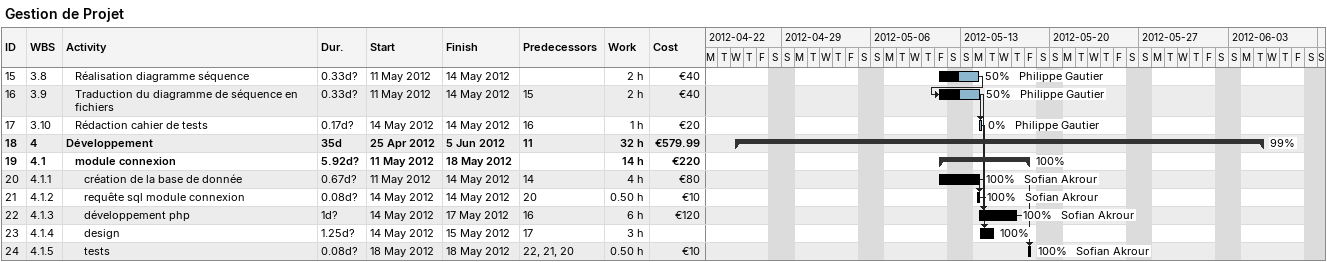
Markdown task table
Gestion de Projet

| ID | WBS | Task | Duration | Start | Finish | Predecessors | Resources | % complete | Work (h) | Cost (€) |
|---|---|---|---|---|---|---|---|---|---|---|
| 15 | 3.8 | Réalisation diagramme séquence | 0.33d? | 2012-05-11 | 2012-05-14 |  | Philippe Gautier | 50 | 2 | 40 |
| 16 | 3.9 | Traduction du diagramme de séquence en fichiers | 0.33d? | 2012-05-11 | 2012-05-14 | 15 | Philippe Gautier | 50 | 2 | 40 |
| 17 | 3.10 | Rédaction cahier de tests | 0.17d? | 2012-05-14 | 2012-05-14 | 16 | Philippe Gautier | 0 | 1 | 20 |
| 18 | 4 | **Développement** | 35d | 2012-04-25 | 2012-06-05 | 11 |  | 99 | 32 | 579.99 |
| 19 | 4.1 | **module connexion** | 5.92d? | 2012-05-11 | 2012-05-18 |  |  | 100 | 14 | 220 |
| 20 | 4.1.1 | création de la base de donnée | 0.67d? | 2012-05-11 | 2012-05-14 | 14 | Sofian Akrour | 100 | 4 | 80 |
| 21 | 4.1.2 | requête sql module connexion | 0.08d? | 2012-05-14 | 2012-05-14 | 20 | Sofian Akrour | 100 | 0.50 | 10 |
| 22 | 4.1.3 | développement php | 1d? | 2012-05-14 | 2012-05-17 | 16 | Sofian Akrour | 100 | 6 | 120 |
| 23 | 4.1.4 | design | 1.25d? | 2012-05-14 | 2012-05-15 | 17 |  | 100 | 3 |  |
| 24 | 4.1.5 | tests | 0.08d? | 2012-05-18 | 2012-05-18 | 22, 21, 20 | Sofian Akrour | 100 | 0.50 | 10 |
